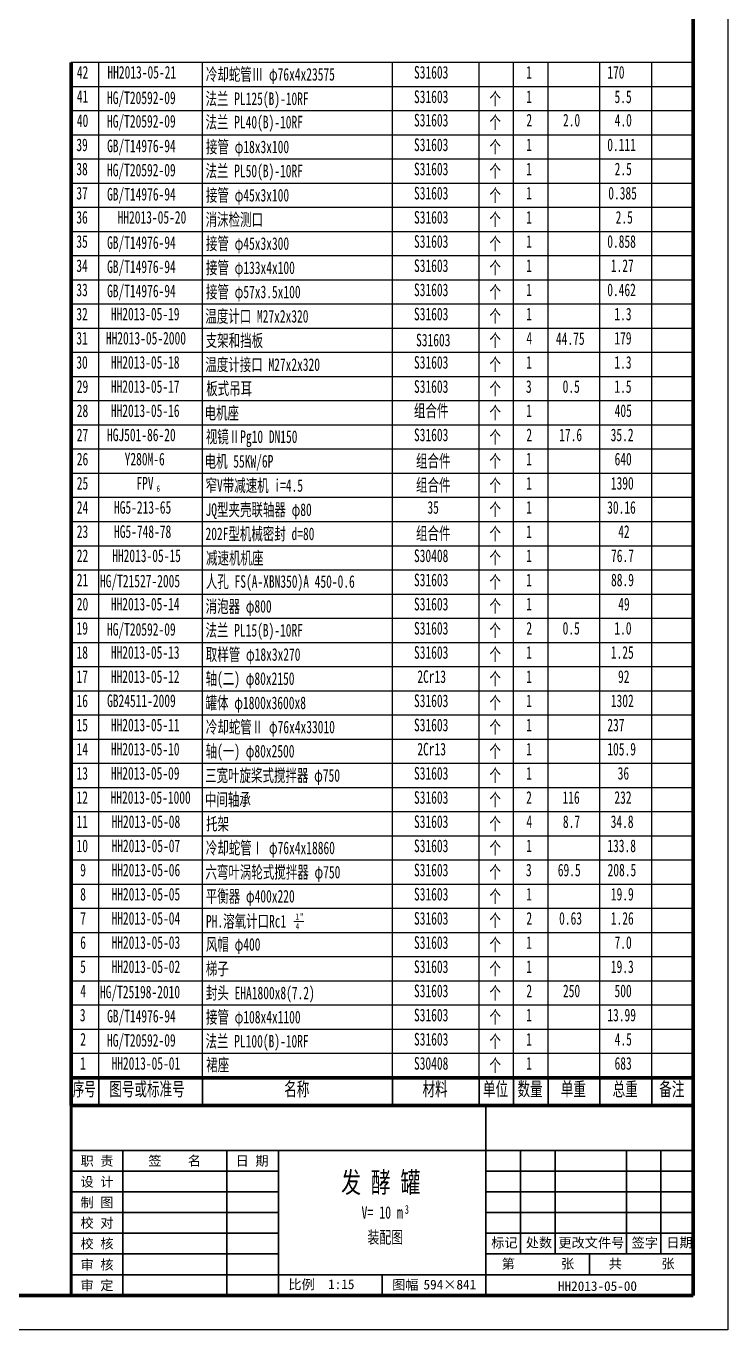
# Model space of a CAD drawing. Header units: millimetres. Extents: x 12275 to 21185, y 21638 to 34253.
# Drawn here: x 18140 to 21185, y 21638 to 27301 of the extents above; entities that cross this region are included whole.
import ezdxf
from ezdxf.enums import TextEntityAlignment as Align

# ---------------------------------------------------------------- set-up
doc = ezdxf.new("R2010")
doc.units = ezdxf.units.MM
for name, color, linetype, lineweight in [('5剖面线层', 2, 'Continuous', 0), ('A 粗实线', 1, 'Continuous', 60), ('B 细实线', 7, 'Continuous', 35), ('C 文 字', 2, 'Continuous', 35), ('CAXA0', 7, 'Continuous', 70), ('CAXA3', 7, 'Continuous', 25), ('CAXA4', 3, 'Continuous', 25), ('J 标注尺寸', 2, 'Continuous', 13)]:
    doc.layers.add(name, color=color, linetype=linetype, lineweight=lineweight)
doc.styles.add('TextStyle0', font='SIMFANG.TTF', dxfattribs={"width": 0.605552})
doc.styles.add('UserTxtStyle12', font='SIMFANG.TTF', dxfattribs={"width": 0.667})
doc.styles.add('标准', font='SIMFANG.TTF', dxfattribs={"width": 0.667})
doc.styles.add('标题中文', font='SIMFANG.TTF', dxfattribs={"width": 0.7})

msp = doc.modelspace()

# ---------------------------------------------------------------- linework, layer by layer
at = {"layer": '5剖面线层'}
msp.add_line((19301.536, 23412.737), (19345.328, 23412.737), dxfattribs=at)
at = {"layer": 'A 粗实线', "color": 1}
msp.add_line((18335.134, 22613.091), (18335.134, 21788.091), dxfattribs=at)
at = {"layer": 'A 粗实线'}
msp.add_line((18335.134, 22613.091), (21035.134, 22613.091), dxfattribs=at)
at = {"layer": 'B 细实线'}
for p, q in [((20135.134, 22613.091), (20135.134, 21788.091)), ((18335.134, 22418.091), (21035.134, 22418.091)), ((18560.134, 22418.091), (18560.134, 21788.091)), ((19010.134, 22418.091), (19010.134, 21788.091)), ((19235.134, 22418.091), (19235.134, 21788.091)), ((20285.134, 22418.091), (20285.134, 21968.091)), ((20435.134, 22418.091), (20435.134, 21968.091)), ((20744.83, 22418.091), (20744.83, 21968.091)), ((20894.83, 22418.091), (20894.83, 21968.091)), ((18335.134, 22328.091), (19235.134, 22328.091)), ((20135.134, 22328.091), (21035.134, 22328.091)), ((18335.134, 22238.091), (19235.134, 22238.091)), ((20135.134, 22238.091), (21035.134, 22238.091)), ((18335.134, 22148.091), (19235.134, 22148.091)), ((20135.134, 22148.091), (21035.134, 22148.091)), ((18335.134, 22058.091), (19235.134, 22058.091)), ((20135.134, 22058.091), (21035.134, 22058.091)), ((18335.134, 21968.091), (19235.134, 21968.091)), ((20135.134, 21968.091), (21035.134, 21968.091)), ((20585.134, 21878.091), (20585.134, 21968.091)), ((18335.134, 21878.091), (21035.134, 21878.091)), ((19685.134, 21878.091), (19685.134, 21788.091))]:
    msp.add_line(p, q, dxfattribs=at)
at = {"layer": 'CAXA0', "linetype": 'Continuous', "lineweight": 25}
for p, q in [((21185.134, 34253.091), (21185.134, 21638.091)), ((21185.134, 21638.091), (12275.134, 21638.091))]:
    msp.add_line(p, q, dxfattribs=at)
at = {"layer": 'CAXA0', "linetype": 'Continuous', "lineweight": 70}
for p, q in [((21035.134, 34103.091), (21035.134, 21788.091)), ((21035.134, 21788.091), (12650.134, 21788.091))]:
    msp.add_line(p, q, dxfattribs=at)
at = {"layer": 'CAXA0', "color": 0, "linetype": 'Continuous', "lineweight": 25}
for p, q in [((21035.134, 27143.091), (18335.134, 27143.091)), ((21035.134, 27143.091), (18335.134, 27143.091)), ((18455.134, 27038.091), (18455.134, 27143.091)), ((18905.134, 27038.091), (18905.134, 27143.091)), ((18905.134, 27038.091), (18905.134, 27143.091)), ((19730.134, 27038.091), (19730.134, 27143.091)), ((20105.134, 27038.091), (20105.134, 27143.091)), ((20255.134, 27038.091), (20255.134, 27143.091)), ((20405.134, 27038.091), (20405.134, 27143.091)), ((20630.134, 27038.091), (20630.134, 27143.091)), ((20855.134, 27038.091), (20855.134, 27143.091)), ((21035.134, 27038.091), (18335.134, 27038.091)), ((21035.134, 27038.091), (18335.134, 27038.091)), ((18455.134, 26933.091), (18455.134, 27038.091)), ((18905.134, 26933.091), (18905.134, 27038.091)), ((19730.134, 26933.091), (19730.134, 27038.091)), ((20105.134, 26933.091), (20105.134, 27038.091)), ((20255.134, 26933.091), (20255.134, 27038.091)), ((20405.134, 26933.091), (20405.134, 27038.091)), ((20630.134, 26933.091), (20630.134, 27038.091)), ((20855.134, 26933.091), (20855.134, 27038.091)), ((21035.134, 26933.091), (18335.134, 26933.091)), ((21035.134, 26933.091), (18335.134, 26933.091)), ((18455.134, 26828.091), (18455.134, 26933.091)), ((18905.134, 26828.091), (18905.134, 26933.091)), ((19730.134, 26828.091), (19730.134, 26933.091)), ((20105.134, 26828.091), (20105.134, 26933.091)), ((20255.134, 26828.091), (20255.134, 26933.091)), ((20405.134, 26828.091), (20405.134, 26933.091)), ((20630.134, 26828.091), (20630.134, 26933.091)), ((20855.134, 26828.091), (20855.134, 26933.091)), ((21035.134, 26828.091), (18335.134, 26828.091)), ((21035.134, 26828.091), (18335.134, 26828.091)), ((18455.134, 26723.091), (18455.134, 26828.091)), ((18905.134, 26723.091), (18905.134, 26828.091)), ((19730.134, 26723.091), (19730.134, 26828.091)), ((20105.134, 26723.091), (20105.134, 26828.091)), ((20255.134, 26723.091), (20255.134, 26828.091)), ((20405.134, 26723.091), (20405.134, 26828.091)), ((20630.134, 26723.091), (20630.134, 26828.091)), ((20855.134, 26723.091), (20855.134, 26828.091)), ((21035.134, 26723.091), (18335.134, 26723.091)), ((21035.134, 26723.091), (18335.134, 26723.091)), ((18455.134, 26618.091), (18455.134, 26723.091)), ((18905.134, 26618.091), (18905.134, 26723.091)), ((19730.134, 26618.091), (19730.134, 26723.091)), ((20105.134, 26618.091), (20105.134, 26723.091)), ((20255.134, 26618.091), (20255.134, 26723.091)), ((20405.134, 26618.091), (20405.134, 26723.091)), ((20630.134, 26618.091), (20630.134, 26723.091)), ((20855.134, 26618.091), (20855.134, 26723.091)), ((21035.134, 26618.091), (18335.134, 26618.091)), ((21035.134, 26618.091), (18335.134, 26618.091)), ((18455.134, 26513.091), (18455.134, 26618.091)), ((18905.134, 26513.091), (18905.134, 26618.091)), ((19730.134, 26513.091), (19730.134, 26618.091)), ((20105.134, 26513.091), (20105.134, 26618.091)), ((20255.134, 26513.091), (20255.134, 26618.091)), ((20405.134, 26513.091), (20405.134, 26618.091)), ((20630.134, 26513.091), (20630.134, 26618.091)), ((20855.134, 26513.091), (20855.134, 26618.091)), ((21035.134, 26513.091), (18335.134, 26513.091)), ((21035.134, 26513.091), (18335.134, 26513.091)), ((18455.134, 26408.091), (18455.134, 26513.091)), ((18905.134, 26408.091), (18905.134, 26513.091)), ((19730.134, 26408.091), (19730.134, 26513.091)), ((20105.134, 26408.091), (20105.134, 26513.091)), ((20255.134, 26408.091), (20255.134, 26513.091)), ((20405.134, 26408.091), (20405.134, 26513.091)), ((20630.134, 26408.091), (20630.134, 26513.091)), ((20855.134, 26408.091), (20855.134, 26513.091)), ((21035.134, 26408.091), (18335.134, 26408.091)), ((21035.134, 26408.091), (18335.134, 26408.091)), ((18455.134, 26303.091), (18455.134, 26408.091)), ((18905.134, 26303.091), (18905.134, 26408.091)), ((19730.134, 26303.091), (19730.134, 26408.091)), ((20105.134, 26303.091), (20105.134, 26408.091)), ((20255.134, 26303.091), (20255.134, 26408.091)), ((20405.134, 26303.091), (20405.134, 26408.091)), ((20630.134, 26303.091), (20630.134, 26408.091)), ((20855.134, 26303.091), (20855.134, 26408.091)), ((21035.134, 26303.091), (18335.134, 26303.091)), ((21035.134, 26303.091), (18335.134, 26303.091)), ((18455.134, 26198.091), (18455.134, 26303.091)), ((18905.134, 26198.091), (18905.134, 26303.091)), ((19730.134, 26198.091), (19730.134, 26303.091)), ((20105.134, 26198.091), (20105.134, 26303.091)), ((20255.134, 26198.091), (20255.134, 26303.091)), ((20405.134, 26198.091), (20405.134, 26303.091)), ((20630.134, 26198.091), (20630.134, 26303.091)), ((20855.134, 26198.091), (20855.134, 26303.091)), ((21035.134, 26198.091), (18335.134, 26198.091)), ((21035.134, 26198.091), (18335.134, 26198.091)), ((18455.134, 26093.091), (18455.134, 26198.091)), ((18905.134, 26093.091), (18905.134, 26198.091)), ((19730.134, 26093.091), (19730.134, 26198.091)), ((20105.134, 26093.091), (20105.134, 26198.091)), ((20255.134, 26093.091), (20255.134, 26198.091)), ((20405.134, 26093.091), (20405.134, 26198.091)), ((20630.134, 26093.091), (20630.134, 26198.091)), ((20855.134, 26093.091), (20855.134, 26198.091)), ((21035.134, 26093.091), (18335.134, 26093.091)), ((21035.134, 26093.091), (18335.134, 26093.091)), ((18455.134, 25988.091), (18455.134, 26093.091)), ((18905.134, 25988.091), (18905.134, 26093.091)), ((19730.134, 25988.091), (19730.134, 26093.091)), ((20105.134, 25988.091), (20105.134, 26093.091)), ((20255.134, 25988.091), (20255.134, 26093.091)), ((20405.134, 25988.091), (20405.134, 26093.091)), ((20630.134, 25988.091), (20630.134, 26093.091)), ((20855.134, 25988.091), (20855.134, 26093.091)), ((21035.134, 25988.091), (18335.134, 25988.091)), ((21035.134, 25988.091), (18335.134, 25988.091)), ((18455.134, 25883.091), (18455.134, 25988.091)), ((18905.134, 25883.091), (18905.134, 25988.091)), ((19730.134, 25883.091), (19730.134, 25988.091)), ((20105.134, 25883.091), (20105.134, 25988.091)), ((20255.134, 25883.091), (20255.134, 25988.091)), ((20405.134, 25883.091), (20405.134, 25988.091)), ((20630.134, 25883.091), (20630.134, 25988.091)), ((20855.134, 25883.091), (20855.134, 25988.091)), ((21035.134, 25883.091), (18335.134, 25883.091)), ((21035.134, 25883.091), (18335.134, 25883.091)), ((18455.134, 25778.091), (18455.134, 25883.091)), ((18905.134, 25778.091), (18905.134, 25883.091)), ((19730.134, 25778.091), (19730.134, 25883.091)), ((20105.134, 25778.091), (20105.134, 25883.091)), ((20255.134, 25778.091), (20255.134, 25883.091)), ((20405.134, 25778.091), (20405.134, 25883.091)), ((20630.134, 25778.091), (20630.134, 25883.091)), ((20855.134, 25778.091), (20855.134, 25883.091)), ((21035.134, 25778.091), (18335.134, 25778.091)), ((21035.134, 25778.091), (18335.134, 25778.091)), ((18455.134, 25673.091), (18455.134, 25778.091)), ((18905.134, 25673.091), (18905.134, 25778.091)), ((19730.134, 25673.091), (19730.134, 25778.091)), ((20105.134, 25673.091), (20105.134, 25778.091)), ((20255.134, 25673.091), (20255.134, 25778.091)), ((20405.134, 25673.091), (20405.134, 25778.091)), ((20630.134, 25673.091), (20630.134, 25778.091)), ((20855.134, 25673.091), (20855.134, 25778.091)), ((21035.134, 25673.091), (18335.134, 25673.091)), ((21035.134, 25673.091), (18335.134, 25673.091)), ((18455.134, 25568.091), (18455.134, 25673.091)), ((18905.134, 25568.091), (18905.134, 25673.091)), ((19730.134, 25568.091), (19730.134, 25673.091)), ((20105.134, 25568.091), (20105.134, 25673.091)), ((20255.134, 25568.091), (20255.134, 25673.091)), ((20405.134, 25568.091), (20405.134, 25673.091)), ((20630.134, 25568.091), (20630.134, 25673.091)), ((20855.134, 25568.091), (20855.134, 25673.091)), ((21035.134, 25568.091), (18335.134, 25568.091)), ((21035.134, 25568.091), (18335.134, 25568.091)), ((18455.134, 25463.091), (18455.134, 25568.091)), ((18905.134, 25463.091), (18905.134, 25568.091)), ((19730.134, 25463.091), (19730.134, 25568.091)), ((20105.134, 25463.091), (20105.134, 25568.091)), ((20255.134, 25463.091), (20255.134, 25568.091)), ((20405.134, 25463.091), (20405.134, 25568.091)), ((20630.134, 25463.091), (20630.134, 25568.091)), ((20855.134, 25463.091), (20855.134, 25568.091)), ((21035.134, 25463.091), (18335.134, 25463.091)), ((21035.134, 25463.091), (18335.134, 25463.091)), ((18455.134, 25358.091), (18455.134, 25463.091)), ((18905.134, 25358.091), (18905.134, 25463.091)), ((19730.134, 25358.091), (19730.134, 25463.091)), ((20105.134, 25358.091), (20105.134, 25463.091)), ((20255.134, 25358.091), (20255.134, 25463.091)), ((20405.134, 25358.091), (20405.134, 25463.091)), ((20630.134, 25358.091), (20630.134, 25463.091)), ((20855.134, 25358.091), (20855.134, 25463.091)), ((21035.134, 25358.091), (18335.134, 25358.091)), ((21035.134, 25358.091), (18335.134, 25358.091)), ((18455.134, 25253.091), (18455.134, 25358.091)), ((18905.134, 25253.091), (18905.134, 25358.091)), ((19730.134, 25253.091), (19730.134, 25358.091)), ((20105.134, 25253.091), (20105.134, 25358.091)), ((20255.134, 25253.091), (20255.134, 25358.091)), ((20405.134, 25253.091), (20405.134, 25358.091)), ((20630.134, 25253.091), (20630.134, 25358.091)), ((20855.134, 25253.091), (20855.134, 25358.091)), ((21035.134, 25253.091), (18335.134, 25253.091)), ((21035.134, 25253.091), (18335.134, 25253.091)), ((18455.134, 25148.091), (18455.134, 25253.091)), ((18905.134, 25148.091), (18905.134, 25253.091)), ((19730.134, 25148.091), (19730.134, 25253.091)), ((20105.134, 25148.091), (20105.134, 25253.091)), ((20255.134, 25148.091), (20255.134, 25253.091)), ((20405.134, 25148.091), (20405.134, 25253.091)), ((20630.134, 25148.091), (20630.134, 25253.091)), ((20855.134, 25148.091), (20855.134, 25253.091)), ((21035.134, 25148.091), (18335.134, 25148.091)), ((21035.134, 25148.091), (18335.134, 25148.091)), ((18455.134, 25043.091), (18455.134, 25148.091)), ((18905.134, 25043.091), (18905.134, 25148.091)), ((19730.134, 25043.091), (19730.134, 25148.091)), ((20105.134, 25043.091), (20105.134, 25148.091)), ((20255.134, 25043.091), (20255.134, 25148.091)), ((20405.134, 25043.091), (20405.134, 25148.091)), ((20630.134, 25043.091), (20630.134, 25148.091)), ((20855.134, 25043.091), (20855.134, 25148.091)), ((21035.134, 25043.091), (18335.134, 25043.091)), ((21035.134, 25043.091), (18335.134, 25043.091)), ((18455.134, 24938.091), (18455.134, 25043.091)), ((18905.134, 24938.091), (18905.134, 25043.091)), ((19730.134, 24938.091), (19730.134, 25043.091)), ((20105.134, 24938.091), (20105.134, 25043.091)), ((20255.134, 24938.091), (20255.134, 25043.091)), ((20405.134, 24938.091), (20405.134, 25043.091)), ((20630.134, 24938.091), (20630.134, 25043.091)), ((20855.134, 24938.091), (20855.134, 25043.091)), ((21035.134, 24938.091), (18335.134, 24938.091)), ((21035.134, 24938.091), (18335.134, 24938.091)), ((18455.134, 24833.091), (18455.134, 24938.091)), ((18905.134, 24833.091), (18905.134, 24938.091)), ((19730.134, 24833.091), (19730.134, 24938.091)), ((20105.134, 24833.091), (20105.134, 24938.091)), ((20255.134, 24833.091), (20255.134, 24938.091)), ((20405.134, 24833.091), (20405.134, 24938.091)), ((20630.134, 24833.091), (20630.134, 24938.091)), ((20855.134, 24833.091), (20855.134, 24938.091)), ((21035.134, 24833.091), (18335.134, 24833.091)), ((21035.134, 24833.091), (18335.134, 24833.091)), ((18455.134, 24728.091), (18455.134, 24833.091)), ((18905.134, 24728.091), (18905.134, 24833.091)), ((19730.134, 24728.091), (19730.134, 24833.091)), ((20105.134, 24728.091), (20105.134, 24833.091)), ((20255.134, 24728.091), (20255.134, 24833.091)), ((20405.134, 24728.091), (20405.134, 24833.091)), ((20630.134, 24728.091), (20630.134, 24833.091)), ((20855.134, 24728.091), (20855.134, 24833.091)), ((21035.134, 24728.091), (18335.134, 24728.091)), ((21035.134, 24728.091), (18335.134, 24728.091)), ((18455.134, 24623.091), (18455.134, 24728.091)), ((18905.134, 24623.091), (18905.134, 24728.091)), ((19730.134, 24623.091), (19730.134, 24728.091)), ((20105.134, 24623.091), (20105.134, 24728.091)), ((20255.134, 24623.091), (20255.134, 24728.091)), ((20405.134, 24623.091), (20405.134, 24728.091)), ((20630.134, 24623.091), (20630.134, 24728.091)), ((20855.134, 24623.091), (20855.134, 24728.091)), ((21035.134, 24623.091), (18335.134, 24623.091)), ((21035.134, 24623.091), (18335.134, 24623.091)), ((18455.134, 24518.091), (18455.134, 24623.091)), ((18905.134, 24518.091), (18905.134, 24623.091)), ((19730.134, 24518.091), (19730.134, 24623.091)), ((20105.134, 24518.091), (20105.134, 24623.091)), ((20255.134, 24518.091), (20255.134, 24623.091)), ((20405.134, 24518.091), (20405.134, 24623.091)), ((20630.134, 24518.091), (20630.134, 24623.091)), ((20855.134, 24518.091), (20855.134, 24623.091)), ((21035.134, 24518.091), (18335.134, 24518.091)), ((21035.134, 24518.091), (18335.134, 24518.091)), ((18455.134, 24413.091), (18455.134, 24518.091)), ((18905.134, 24413.091), (18905.134, 24518.091)), ((19730.134, 24413.091), (19730.134, 24518.091)), ((20105.134, 24413.091), (20105.134, 24518.091)), ((20255.134, 24413.091), (20255.134, 24518.091)), ((20405.134, 24413.091), (20405.134, 24518.091)), ((20630.134, 24413.091), (20630.134, 24518.091)), ((20855.134, 24413.091), (20855.134, 24518.091)), ((21035.134, 24413.091), (18335.134, 24413.091)), ((21035.134, 24413.091), (18335.134, 24413.091)), ((18455.134, 24308.091), (18455.134, 24413.091)), ((18905.134, 24308.091), (18905.134, 24413.091)), ((19730.134, 24308.091), (19730.134, 24413.091)), ((20105.134, 24308.091), (20105.134, 24413.091)), ((20255.134, 24308.091), (20255.134, 24413.091)), ((20405.134, 24308.091), (20405.134, 24413.091)), ((20630.134, 24308.091), (20630.134, 24413.091)), ((20855.134, 24308.091), (20855.134, 24413.091)), ((21035.134, 24308.091), (18335.134, 24308.091)), ((21035.134, 24308.091), (18335.134, 24308.091)), ((18455.134, 24203.091), (18455.134, 24308.091)), ((18905.134, 24203.091), (18905.134, 24308.091)), ((19730.134, 24203.091), (19730.134, 24308.091)), ((20105.134, 24203.091), (20105.134, 24308.091)), ((20255.134, 24203.091), (20255.134, 24308.091)), ((20405.134, 24203.091), (20405.134, 24308.091)), ((20630.134, 24203.091), (20630.134, 24308.091)), ((20855.134, 24203.091), (20855.134, 24308.091)), ((21035.134, 24203.091), (18335.134, 24203.091)), ((21035.134, 24203.091), (18335.134, 24203.091)), ((18455.134, 24098.091), (18455.134, 24203.091)), ((18905.134, 24098.091), (18905.134, 24203.091)), ((19730.134, 24098.091), (19730.134, 24203.091)), ((20105.134, 24098.091), (20105.134, 24203.091)), ((20255.134, 24098.091), (20255.134, 24203.091)), ((20405.134, 24098.091), (20405.134, 24203.091)), ((20630.134, 24098.091), (20630.134, 24203.091)), ((20855.134, 24098.091), (20855.134, 24203.091)), ((21035.134, 24098.091), (18335.134, 24098.091)), ((21035.134, 24098.091), (18335.134, 24098.091)), ((18455.134, 23993.091), (18455.134, 24098.091)), ((18905.134, 23993.091), (18905.134, 24098.091)), ((19730.134, 23993.091), (19730.134, 24098.091)), ((20105.134, 23993.091), (20105.134, 24098.091)), ((20255.134, 23993.091), (20255.134, 24098.091)), ((20405.134, 23993.091), (20405.134, 24098.091)), ((20630.134, 23993.091), (20630.134, 24098.091)), ((20855.134, 23993.091), (20855.134, 24098.091)), ((21035.134, 23993.091), (18335.134, 23993.091)), ((21035.134, 23993.091), (18335.134, 23993.091)), ((18455.134, 23888.091), (18455.134, 23993.091)), ((18905.134, 23888.091), (18905.134, 23993.091)), ((19730.134, 23888.091), (19730.134, 23993.091)), ((20105.134, 23888.091), (20105.134, 23993.091)), ((20255.134, 23888.091), (20255.134, 23993.091)), ((20405.134, 23888.091), (20405.134, 23993.091)), ((20630.134, 23888.091), (20630.134, 23993.091)), ((20855.134, 23888.091), (20855.134, 23993.091)), ((21035.134, 23888.091), (18335.134, 23888.091)), ((21035.134, 23888.091), (18335.134, 23888.091)), ((18455.134, 23783.091), (18455.134, 23888.091)), ((18905.134, 23783.091), (18905.134, 23888.091)), ((19730.134, 23783.091), (19730.134, 23888.091)), ((20105.134, 23783.091), (20105.134, 23888.091)), ((20255.134, 23783.091), (20255.134, 23888.091)), ((20405.134, 23783.091), (20405.134, 23888.091)), ((20630.134, 23783.091), (20630.134, 23888.091)), ((20855.134, 23783.091), (20855.134, 23888.091)), ((21035.134, 23783.091), (18335.134, 23783.091)), ((21035.134, 23783.091), (18335.134, 23783.091)), ((18455.134, 23678.091), (18455.134, 23783.091)), ((18905.134, 23678.091), (18905.134, 23783.091)), ((19730.134, 23678.091), (19730.134, 23783.091)), ((20105.134, 23678.091), (20105.134, 23783.091)), ((20255.134, 23678.091), (20255.134, 23783.091)), ((20405.134, 23678.091), (20405.134, 23783.091)), ((20630.134, 23678.091), (20630.134, 23783.091)), ((20855.134, 23678.091), (20855.134, 23783.091)), ((21035.134, 23678.091), (18335.134, 23678.091)), ((21035.134, 23678.091), (18335.134, 23678.091)), ((18455.134, 23573.091), (18455.134, 23678.091)), ((18905.134, 23573.091), (18905.134, 23678.091)), ((19730.134, 23573.091), (19730.134, 23678.091)), ((20105.134, 23573.091), (20105.134, 23678.091)), ((20255.134, 23573.091), (20255.134, 23678.091)), ((20405.134, 23573.091), (20405.134, 23678.091)), ((20630.134, 23573.091), (20630.134, 23678.091)), ((20855.134, 23573.091), (20855.134, 23678.091)), ((21035.134, 23573.091), (18335.134, 23573.091)), ((21035.134, 23573.091), (18335.134, 23573.091)), ((18455.134, 23468.091), (18455.134, 23573.091)), ((18905.134, 23468.091), (18905.134, 23573.091)), ((19730.134, 23468.091), (19730.134, 23573.091)), ((20105.134, 23468.091), (20105.134, 23573.091)), ((20255.134, 23468.091), (20255.134, 23573.091)), ((20405.134, 23468.091), (20405.134, 23573.091)), ((20630.134, 23468.091), (20630.134, 23573.091)), ((20855.134, 23468.091), (20855.134, 23573.091)), ((21035.134, 23468.091), (18335.134, 23468.091)), ((21035.134, 23468.091), (18335.134, 23468.091)), ((18455.134, 23363.091), (18455.134, 23468.091)), ((18905.134, 23363.091), (18905.134, 23468.091)), ((19730.134, 23363.091), (19730.134, 23468.091)), ((20105.134, 23363.091), (20105.134, 23468.091)), ((20255.134, 23363.091), (20255.134, 23468.091)), ((20405.134, 23363.091), (20405.134, 23468.091)), ((20630.134, 23363.091), (20630.134, 23468.091)), ((20855.134, 23363.091), (20855.134, 23468.091)), ((21035.134, 23363.091), (18335.134, 23363.091)), ((21035.134, 23363.091), (18335.134, 23363.091)), ((18455.134, 23258.091), (18455.134, 23363.091)), ((18905.134, 23258.091), (18905.134, 23363.091)), ((19730.134, 23258.091), (19730.134, 23363.091)), ((20105.134, 23258.091), (20105.134, 23363.091)), ((20255.134, 23258.091), (20255.134, 23363.091)), ((20405.134, 23258.091), (20405.134, 23363.091)), ((20630.134, 23258.091), (20630.134, 23363.091)), ((20855.134, 23258.091), (20855.134, 23363.091)), ((21035.134, 23258.091), (18335.134, 23258.091)), ((21035.134, 23258.091), (18335.134, 23258.091)), ((18455.134, 23153.091), (18455.134, 23258.091)), ((18905.134, 23153.091), (18905.134, 23258.091)), ((19730.134, 23153.091), (19730.134, 23258.091)), ((20105.134, 23153.091), (20105.134, 23258.091)), ((20255.134, 23153.091), (20255.134, 23258.091)), ((20405.134, 23153.091), (20405.134, 23258.091)), ((20630.134, 23153.091), (20630.134, 23258.091)), ((20855.134, 23153.091), (20855.134, 23258.091)), ((21035.134, 23153.091), (18335.134, 23153.091)), ((21035.134, 23153.091), (18335.134, 23153.091)), ((18455.134, 23048.091), (18455.134, 23153.091)), ((18905.134, 23048.091), (18905.134, 23153.091)), ((19730.134, 23048.091), (19730.134, 23153.091)), ((20105.134, 23048.091), (20105.134, 23153.091)), ((20255.134, 23048.091), (20255.134, 23153.091)), ((20405.134, 23048.091), (20405.134, 23153.091)), ((20630.134, 23048.091), (20630.134, 23153.091)), ((20855.134, 23048.091), (20855.134, 23153.091)), ((21035.134, 23048.091), (18335.134, 23048.091)), ((21035.134, 23048.091), (18335.134, 23048.091)), ((18455.134, 22943.091), (18455.134, 23048.091)), ((18905.134, 22943.091), (18905.134, 23048.091)), ((19730.134, 22943.091), (19730.134, 23048.091)), ((20105.134, 22943.091), (20105.134, 23048.091)), ((20255.134, 22943.091), (20255.134, 23048.091)), ((20405.134, 22943.091), (20405.134, 23048.091)), ((20630.134, 22943.091), (20630.134, 23048.091)), ((20855.134, 22943.091), (20855.134, 23048.091)), ((21035.134, 22943.091), (18335.134, 22943.091)), ((21035.134, 22943.091), (18335.134, 22943.091)), ((18455.134, 22838.091), (18455.134, 22943.091)), ((18905.134, 22838.091), (18905.134, 22943.091)), ((19730.134, 22838.091), (19730.134, 22943.091)), ((20105.134, 22838.091), (20105.134, 22943.091)), ((20255.134, 22838.091), (20255.134, 22943.091)), ((20405.134, 22838.091), (20405.134, 22943.091)), ((20630.134, 22838.091), (20630.134, 22943.091)), ((20855.134, 22838.091), (20855.134, 22943.091)), ((21035.134, 22838.091), (18335.134, 22838.091)), ((21035.134, 22838.091), (18335.134, 22838.091)), ((18455.134, 22733.091), (18455.134, 22838.091)), ((18905.134, 22733.091), (18905.134, 22838.091)), ((19730.134, 22733.091), (19730.134, 22838.091)), ((20105.134, 22733.091), (20105.134, 22838.091)), ((20255.134, 22733.091), (20255.134, 22838.091)), ((20405.134, 22733.091), (20405.134, 22838.091)), ((20630.134, 22733.091), (20630.134, 22838.091)), ((20855.134, 22733.091), (20855.134, 22838.091)), ((21035.134, 22733.091), (18335.134, 22733.091)), ((18455.134, 22733.091), (18455.134, 22613.091)), ((18455.134, 22613.091), (18455.134, 22733.091)), ((18905.134, 22733.091), (18905.134, 22613.091)), ((18905.134, 22613.091), (18905.134, 22733.091)), ((19730.134, 22733.091), (19730.134, 22613.091)), ((19730.134, 22613.091), (19730.134, 22733.091)), ((20105.134, 22733.091), (20105.134, 22613.091)), ((20105.134, 22613.091), (20105.134, 22733.091)), ((20255.134, 22733.091), (20255.134, 22613.091)), ((20255.134, 22613.091), (20255.134, 22733.091)), ((20405.134, 22733.091), (20405.134, 22613.091)), ((20405.134, 22613.091), (20405.134, 22733.091)), ((20630.134, 22733.091), (20630.134, 22613.091)), ((20630.134, 22613.091), (20630.134, 22733.091)), ((20855.134, 22733.091), (20855.134, 22613.091)), ((20855.134, 22613.091), (20855.134, 22733.091))]:
    msp.add_line(p, q, dxfattribs=at)
at = {"layer": 'CAXA0', "color": 0, "linetype": 'Continuous', "lineweight": 70}
for p, q in [((18335.134, 27038.091), (18335.134, 27143.091)), ((18335.134, 26933.091), (18335.134, 27038.091)), ((21035.134, 26933.091), (21035.134, 27038.091)), ((18335.134, 26828.091), (18335.134, 26933.091)), ((21035.134, 26828.091), (21035.134, 26933.091)), ((18335.134, 26723.091), (18335.134, 26828.091)), ((21035.134, 26723.091), (21035.134, 26828.091)), ((18335.134, 26618.091), (18335.134, 26723.091)), ((21035.134, 26618.091), (21035.134, 26723.091)), ((18335.134, 26513.091), (18335.134, 26618.091)), ((21035.134, 26513.091), (21035.134, 26618.091)), ((18335.134, 26408.091), (18335.134, 26513.091)), ((21035.134, 26408.091), (21035.134, 26513.091)), ((18335.134, 26303.091), (18335.134, 26408.091)), ((21035.134, 26303.091), (21035.134, 26408.091)), ((18335.134, 26198.091), (18335.134, 26303.091)), ((21035.134, 26198.091), (21035.134, 26303.091)), ((18335.134, 26093.091), (18335.134, 26198.091)), ((21035.134, 26093.091), (21035.134, 26198.091)), ((18335.134, 25988.091), (18335.134, 26093.091)), ((21035.134, 25988.091), (21035.134, 26093.091)), ((18335.134, 25883.091), (18335.134, 25988.091)), ((21035.134, 25883.091), (21035.134, 25988.091)), ((18335.134, 25778.091), (18335.134, 25883.091)), ((21035.134, 25778.091), (21035.134, 25883.091)), ((18335.134, 25673.091), (18335.134, 25778.091)), ((21035.134, 25673.091), (21035.134, 25778.091)), ((18335.134, 25568.091), (18335.134, 25673.091)), ((21035.134, 25568.091), (21035.134, 25673.091)), ((18335.134, 25463.091), (18335.134, 25568.091)), ((21035.134, 25463.091), (21035.134, 25568.091)), ((18335.134, 25358.091), (18335.134, 25463.091)), ((21035.134, 25358.091), (21035.134, 25463.091)), ((18335.134, 25253.091), (18335.134, 25358.091)), ((21035.134, 25253.091), (21035.134, 25358.091)), ((18335.134, 25148.091), (18335.134, 25253.091)), ((21035.134, 25148.091), (21035.134, 25253.091)), ((18335.134, 25043.091), (18335.134, 25148.091)), ((21035.134, 25043.091), (21035.134, 25148.091)), ((18335.134, 24938.091), (18335.134, 25043.091)), ((21035.134, 24938.091), (21035.134, 25043.091)), ((18335.134, 24833.091), (18335.134, 24938.091)), ((21035.134, 24833.091), (21035.134, 24938.091)), ((18335.134, 24728.091), (18335.134, 24833.091)), ((21035.134, 24728.091), (21035.134, 24833.091)), ((18335.134, 24623.091), (18335.134, 24728.091)), ((21035.134, 24623.091), (21035.134, 24728.091)), ((18335.134, 24518.091), (18335.134, 24623.091)), ((21035.134, 24518.091), (21035.134, 24623.091)), ((18335.134, 24413.091), (18335.134, 24518.091)), ((21035.134, 24413.091), (21035.134, 24518.091)), ((18335.134, 24308.091), (18335.134, 24413.091)), ((21035.134, 24308.091), (21035.134, 24413.091)), ((18335.134, 24203.091), (18335.134, 24308.091)), ((21035.134, 24203.091), (21035.134, 24308.091)), ((18335.134, 24098.091), (18335.134, 24203.091)), ((21035.134, 24098.091), (21035.134, 24203.091)), ((18335.134, 23993.091), (18335.134, 24098.091)), ((21035.134, 23993.091), (21035.134, 24098.091)), ((18335.134, 23888.091), (18335.134, 23993.091)), ((21035.134, 23888.091), (21035.134, 23993.091)), ((18335.134, 23783.091), (18335.134, 23888.091)), ((21035.134, 23783.091), (21035.134, 23888.091)), ((18335.134, 23678.091), (18335.134, 23783.091)), ((21035.134, 23678.091), (21035.134, 23783.091)), ((18335.134, 23573.091), (18335.134, 23678.091)), ((21035.134, 23573.091), (21035.134, 23678.091)), ((18335.134, 23468.091), (18335.134, 23573.091)), ((21035.134, 23468.091), (21035.134, 23573.091)), ((18335.134, 23363.091), (18335.134, 23468.091)), ((21035.134, 23363.091), (21035.134, 23468.091)), ((18335.134, 23258.091), (18335.134, 23363.091)), ((21035.134, 23258.091), (21035.134, 23363.091)), ((18335.134, 23153.091), (18335.134, 23258.091)), ((21035.134, 23153.091), (21035.134, 23258.091)), ((18335.134, 23048.091), (18335.134, 23153.091)), ((21035.134, 23048.091), (21035.134, 23153.091)), ((18335.134, 22943.091), (18335.134, 23048.091)), ((21035.134, 22943.091), (21035.134, 23048.091)), ((18335.134, 22838.091), (18335.134, 22943.091)), ((21035.134, 22838.091), (21035.134, 22943.091)), ((18335.134, 22733.091), (18335.134, 22838.091)), ((21035.134, 22733.091), (21035.134, 22838.091)), ((18335.134, 22613.091), (18335.134, 22733.091)), ((18455.134, 22733.091), (18335.134, 22733.091)), ((18905.134, 22733.091), (18455.134, 22733.091)), ((19730.134, 22733.091), (18905.134, 22733.091)), ((20105.134, 22733.091), (19730.134, 22733.091)), ((20255.134, 22733.091), (20105.134, 22733.091)), ((20405.134, 22733.091), (20255.134, 22733.091)), ((20630.134, 22733.091), (20405.134, 22733.091)), ((20855.134, 22733.091), (20630.134, 22733.091)), ((21035.134, 22733.091), (20855.134, 22733.091)), ((21035.134, 22733.091), (21035.134, 22613.091)), ((18335.134, 22613.091), (18455.134, 22613.091)), ((18455.134, 22613.091), (18905.134, 22613.091)), ((18905.134, 22613.091), (19730.134, 22613.091)), ((19730.134, 22613.091), (20105.134, 22613.091)), ((20105.134, 22613.091), (20255.134, 22613.091)), ((20255.134, 22613.091), (20405.134, 22613.091)), ((20405.134, 22613.091), (20630.134, 22613.091)), ((20630.134, 22613.091), (20855.134, 22613.091)), ((20855.134, 22613.091), (21035.134, 22613.091))]:
    msp.add_line(p, q, dxfattribs=at)
at = {"layer": 'CAXA3', "linetype": 'Continuous', "lineweight": 70}
for p, q in [((21035.134, 22613.091), (18335.134, 22613.091)), ((21035.134, 21878.091), (21035.134, 22613.091))]:
    msp.add_line(p, q, dxfattribs=at)

# ---------------------------------------------------------------- texts
at = {"layer": 'C 文 字', "style": '标题中文', "oblique": 0.5}
msp.add_text('职 责', height=42, rotation=0.095868, dxfattribs=at).set_placement((18447.421, 22372.248), align=Align.MIDDLE_CENTER)
for s, p in [('签    名', (18784.258, 22373.821)), ('日 期', (19120.11, 22372.93)), ('设 计', (18447.421, 22282.248)), ('制 图', (18447.421, 22192.248)), ('校 对', (18447.421, 22103.84)), ('校 核', (18447.421, 22013.84)), ('标记', (20215.057, 22017.832)), ('处数', (20365.057, 22017.832)), ('更改文件号', (20592.481, 22017.832)), ('签字', (20824.753, 22017.832)), ('日期', (20974.753, 22017.832)), ('审 核', (18447.421, 21922.248)), ('第       张', (20360.614, 21926.389)), ('共      张', (20810.614, 21926.389)), ('比例', (19335.085, 21836.117)), ('图幅', (19785.085, 21834.764)), ('审 定', (18447.421, 21832.248)), ('1:15', (19507.319, 21836.117)), ('594×841', (19978.443, 21834.764))]:
    msp.add_text(s, height=42, rotation=0.095868, dxfattribs=at).set_placement(p, align=Align.MIDDLE)
msp.add_text('HH2013-05-00', height=42, rotation=0.095868, dxfattribs=at).set_placement((20447.611, 21807.148))
at = {"layer": 'CAXA0', "color": 0, "style": 'UserTxtStyle12', "width": 0.667}
for s, p in [('42', (18359.881, 27073.345)), ('41', (18359.881, 26968.345)), ('40', (18359.881, 26863.345)), ('39', (18357.71, 26758.345)), ('38', (18357.71, 26653.345)), ('37', (18357.71, 26548.345)), ('36', (18357.71, 26443.345)), ('35', (18357.71, 26338.345)), ('34', (18357.71, 26233.345)), ('33', (18357.71, 26128.345)), ('32', (18357.71, 26023.345)), ('31', (18357.71, 25918.345)), ('30', (18357.71, 25813.345)), ('29', (18359.684, 25708.345)), ('28', (18359.684, 25603.345)), ('27', (18359.684, 25498.345)), ('26', (18359.684, 25393.345)), ('25', (18359.684, 25288.345)), ('24', (18359.684, 25183.345)), ('23', (18359.684, 25078.345)), ('22', (18359.684, 24973.345)), ('21', (18359.684, 24868.345)), ('20', (18359.684, 24763.345)), ('19', (18358.499, 24658.345)), ('18', (18358.499, 24553.345)), ('17', (18358.499, 24448.345)), ('16', (18358.499, 24343.345)), ('15', (18358.499, 24238.345)), ('14', (18358.499, 24133.345)), ('13', (18358.499, 24028.345)), ('12', (18358.499, 23923.345)), ('11', (18358.499, 23818.345)), ('10', (18358.499, 23713.345)), ('9', (18374.534, 23608.345)), ('8', (18374.534, 23503.345)), ('7', (18374.534, 23398.345)), ('6', (18374.534, 23293.345)), ('5', (18374.336, 23188.345)), ('4', (18375.126, 23083.345)), ('3', (18372.955, 22978.345)), ('2', (18374.929, 22873.345)), ('1', (18373.744, 22768.345))]:
    msp.add_text(s, height=54.75, dxfattribs=at).set_placement(p)
at = {"layer": 'CAXA0', "color": 0, "linetype": 'Continuous', "lineweight": 25, "char_height": 60, "attachment_point": 1}
for s, insert, style in [('\\fFangSong_GB2312|b0|i0|p34;序号', (18342.634, 22714.191), 'TextStyle0'), ('\\fFangSong_GB2312|b0|i0|p34;图号或标准号', (18500.652, 22714.191), 'UserTxtStyle12'), ('\\fFangSong_GB2312|b0|i0|p34;名称', (19259.807, 22714.191), 'UserTxtStyle12'), ('\\fFangSong_GB2312|b0|i0|p34;材料', (19859.807, 22714.191), 'UserTxtStyle12'), ('\\fFangSong_GB2312|b0|i0|p34;单位', (20122.307, 22714.191), 'UserTxtStyle12'), ('\\fFangSong_GB2312|b0|i0|p34;数量', (20272.307, 22714.191), 'UserTxtStyle12'), ('\\fFangSong_GB2312|b0|i0|p34;单重', (20459.807, 22714.191), 'UserTxtStyle12'), ('\\fFangSong_GB2312|b0|i0|p34;总重', (20684.807, 22714.191), 'UserTxtStyle12'), ('\\fFangSong_GB2312|b0|i0|p34;备注', (20887.307, 22714.191), 'UserTxtStyle12')]:
    msp.add_mtext(s, dxfattribs=dict(at, insert=insert, style=style))
at = {"layer": 'CAXA4', "style": '标准', "width": 0.667}
for s, height, p in [('HH2013-05-21', 54.75, (18492.683, 27073.446)), ('冷却蛇管Ⅲ φ76x4x23575', 54.75, (18919.657, 27064.567)), ('S31603', 54.75, (19822.92, 27073.446)), ('1', 54.75, (20309.515, 27073.446)), ('170', 54.75, (20661.969, 27073.446)), ('HG/T20592-09', 54.75, (18490.65, 26962.681)), ('S31603', 54.75, (19822.92, 26967.084)), ('个', 54.75, (20150.368, 26958.205)), ('HG/T20592-09', 54.75, (18490.65, 26860.804)), ('法兰 PL40(B)-10RF', 54.75, (18918.473, 26856.957)), ('S31603', 54.75, (19822.92, 26865.539)), ('个', 54.75, (20150.368, 26856.661)), ('2.0', 54.75, (20469.539, 26865.539)), ('GB/T14976-94', 54.75, (18491.045, 26753.711)), ('接管 φ18x3x100', 54.75, (18920.249, 26749.567)), ('S31603', 54.75, (19822.92, 26758.446)), ('个', 54.75, (20150.368, 26749.567)), ('1', 54.75, (20309.515, 26758.446)), ('0.111', 54.75, (20661.574, 26758.446)), ('HG/T20592-09', 54.75, (18490.65, 26648.711)), ('S31603', 54.75, (19822.92, 26653.446)), ('个', 54.75, (20150.368, 26644.567)), ('1', 54.75, (20309.515, 26653.446)), ('GB/T14976-94', 54.75, (18491.045, 26543.711)), ('S31603', 54.75, (19822.92, 26548.446)), ('个', 54.75, (20150.368, 26539.567)), ('1', 54.75, (20309.515, 26548.446)), ('S31603', 54.75, (19822.92, 26443.446)), ('个', 54.75, (20150.368, 26434.567)), ('1', 54.75, (20309.515, 26443.446)), ('2.5', 54.75, (20698.07, 26443.446)), ('GB/T14976-94', 54.75, (18491.045, 26333.711)), ('接管 φ45x3x300', 54.75, (18920.249, 26329.567)), ('S31603', 54.75, (19822.92, 26338.446)), ('个', 54.75, (20150.368, 26329.567)), ('1', 54.75, (20309.515, 26338.446)), ('0.858', 54.75, (20661.574, 26338.446)), ('GB/T14976-94', 54.75, (18491.045, 26228.711)), ('S31603', 54.75, (19822.92, 26233.446)), ('个', 54.75, (20150.368, 26224.567)), ('1', 54.75, (20309.515, 26233.446)), ('GB/T14976-94', 54.75, (18491.045, 26123.711)), ('S31603', 54.75, (19822.92, 26128.446)), ('个', 54.75, (20150.368, 26119.567)), ('1', 54.75, (20309.515, 26128.446)), ('HH2013-05-19', 54.75, (18507.438, 26023.446)), ('S31603', 54.75, (19822.92, 26023.446)), ('个', 54.75, (20150.368, 26014.567)), ('1', 54.75, (20309.515, 26023.446)), ('HH2013-05-2000', 54.75, (18485.751, 25918.446)), ('支架和挡板', 54.75, (18919.065, 25908.679)), ('S31603', 54.75, (19831.922, 25910.455)), ('个', 54.75, (20150.368, 25909.567)), ('4', 54.75, (20310.896, 25918.446)), ('44.75', 54.75, (20439.246, 25916.571)), ('179', 54.75, (20692.459, 25918.446)), ('HH2013-05-18', 54.75, (18507.438, 25813.446)), ('S31603', 54.75, (19822.92, 25813.446)), ('个', 54.75, (20150.368, 25804.567)), ('1', 54.75, (20309.515, 25813.446)), ('HH2013-05-17', 54.75, (18507.438, 25708.446)), ('板式吊耳', 54.75, (18921.236, 25699.567)), ('S31603', 54.75, (19822.92, 25708.446)), ('个', 54.75, (20150.368, 25699.567)), ('3', 54.75, (20308.725, 25708.446)), ('0.5', 54.75, (20467.959, 25708.446)), ('1.5', 54.75, (20692.459, 25708.446)), ('HH2013-05-16', 54.75, (18507.438, 25603.446)), ('电机座', 54.75, (18914.327, 25593.679)), ('组合件', 54.75, (19822.92, 25603.446)), ('个', 54.75, (20150.368, 25594.567)), ('1', 54.75, (20309.515, 25603.446)), ('405', 54.75, (20693.84, 25603.446)), ('HGJ501-86-20', 54.75, (18490.65, 25498.446)), ('视镜ⅡPg10 DN150', 54.75, (18919.46, 25490.455)), ('S31603', 54.75, (19822.92, 25498.446)), ('个', 54.75, (20150.368, 25489.567)), ('2', 54.75, (20310.699, 25498.446)), ('17.6', 54.75, (20453.109, 25498.446)), ('35.2', 54.75, (20676.424, 25498.446)), ('Y280M-6', 54.75, (18567.467, 25393.446)), ('电机 55KW/6P', 54.75, (18914.327, 25383.679)), ('组合件', 54.75, (19831.922, 25385.455)), ('个', 54.75, (20150.368, 25384.567)), ('1', 54.75, (20309.515, 25393.446)), ('640', 54.75, (20693.248, 25393.446)), ('FPV', 54.75, (18618.346, 25288.446)), ('窄V带减速机 i=4.5', 54.75, (18918.473, 25278.679)), ('组合件', 54.75, (19831.922, 25280.455)), ('个', 54.75, (20150.368, 25279.567)), ('1', 54.75, (20309.515, 25288.446)), ('1390', 54.75, (20677.214, 25288.446)), ('6', 27.375, (18706.166, 25278.903)), ('HG5-213-65', 54.75, (18521.14, 25183.446)), ('JQ型夹壳联轴器 φ80', 54.75, (18918.473, 25173.679)), ('35', 54.75, (19881.334, 25183.446)), ('个', 54.75, (20150.368, 25174.567)), ('1', 54.75, (20309.515, 25183.446)), ('30.16', 54.75, (20661.179, 25183.446)), ('HG5-748-78', 54.75, (18521.14, 25078.446)), ('202F型机械密封 d=80', 54.75, (18918.275, 25068.679)), ('组合件', 54.75, (19831.922, 25070.455)), ('个', 54.75, (20150.368, 25069.567)), ('1', 54.75, (20309.515, 25078.446)), ('42', 54.75, (20709.085, 25078.446)), ('HH2013-05-15', 54.75, (18513.307, 24973.446)), ('减速机机座', 54.75, (18920.644, 24963.679)), ('S30408', 54.75, (19822.92, 24973.446)), ('个', 54.75, (20150.368, 24964.567)), ('1', 54.75, (20309.515, 24973.446)), ('76.7', 54.75, (20678.003, 24973.446)), ('HG/T21527-2005', 54.75, (18460.16, 24863.711)), ('人孔 FS(A-XBN350)A 450-0.6', 54.75, (18919.854, 24861.639)), ('S31603', 54.75, (19822.92, 24868.446)), ('个', 54.75, (20150.368, 24859.567)), ('1', 54.75, (20309.515, 24868.446)), ('88.9', 54.75, (20678.003, 24868.446)), ('HH2013-05-14', 54.75, (18507.438, 24763.446)), ('消泡器 φ800', 54.75, (18918.67, 24753.679)), ('S31603', 54.75, (19822.92, 24763.446)), ('个', 54.75, (20150.368, 24754.567)), ('1', 54.75, (20309.515, 24763.446)), ('49', 54.75, (20709.085, 24763.446)), ('HG/T20592-09', 54.75, (18490.65, 24653.711)), ('法兰 PL15(B)-10RF', 54.75, (18918.473, 24649.863)), ('S31603', 54.75, (19822.92, 24658.446)), ('个', 54.75, (20150.368, 24649.567)), ('2', 54.75, (20310.699, 24658.446)), ('0.5', 54.75, (20467.959, 24658.446)), ('1.0', 54.75, (20692.459, 24658.446)), ('HH2013-05-13', 54.75, (18507.438, 24553.446)), ('S31603', 54.75, (19822.92, 24553.446)), ('个', 54.75, (20150.368, 24544.567)), ('1', 54.75, (20309.515, 24553.446)), ('HH2013-05-12', 54.75, (18507.438, 24448.446)), ('轴(二) φ80x2150', 54.75, (18918.67, 24439.863)), ('2Cr13', 54.75, (19837.573, 24448.446)), ('个', 54.75, (20150.368, 24439.567)), ('1', 54.75, (20309.515, 24448.446)), ('92', 54.75, (20708.493, 24448.446)), ('GB24511-2009', 54.75, (18491.045, 24343.446)), ('罐体 φ1800x3600x8', 54.75, (18918.67, 24334.567)), ('S31603', 54.75, (19822.92, 24343.446)), ('个', 54.75, (20150.368, 24334.567)), ('1', 54.75, (20309.515, 24343.446)), ('1302', 54.75, (20677.214, 24343.446)), ('HH2013-05-11', 54.75, (18507.438, 24238.446)), ('冷却蛇管Ⅱ φ76x4x33010', 54.75, (18919.657, 24229.567)), ('S31603', 54.75, (19822.92, 24238.446)), ('个', 54.75, (20150.368, 24229.567)), ('1', 54.75, (20309.515, 24238.446)), ('237', 54.75, (20661.969, 24238.446)), ('HH2013-05-10', 54.75, (18507.438, 24133.446)), ('轴(一) φ80x2500', 54.75, (18918.67, 24124.863)), ('2Cr13', 54.75, (19837.573, 24133.446)), ('个', 54.75, (20150.368, 24124.567)), ('1', 54.75, (20309.515, 24133.446)), ('105.9', 54.75, (20661.969, 24133.446)), ('HH2013-05-09', 54.75, (18507.438, 24028.446)), ('三宽叶旋桨式搅拌器 φ750', 54.75, (18916.499, 24019.271)), ('S31603', 54.75, (19822.92, 24028.446)), ('个', 54.75, (20150.368, 24019.567)), ('1', 54.75, (20309.515, 24028.446)), ('36', 54.75, (20706.914, 24028.446)), ('HH2013-05-1000', 54.75, (18506.29, 23923.446)), ('中间轴承', 54.75, (18915.731, 23914.321)), ('S31603', 54.75, (19822.92, 23923.446)), ('个', 54.75, (20150.368, 23914.567)), ('2', 54.75, (20309.515, 23923.446)), ('116', 54.75, (20467.459, 23923.446)), ('232', 54.75, (20692.459, 23923.446)), ('HH2013-05-08', 54.75, (18510.372, 23818.446)), ('托架', 54.75, (18920.644, 23808.679)), ('S31603', 54.75, (19822.92, 23818.446)), ('个', 54.75, (20150.368, 23809.567)), ('4', 54.75, (20310.896, 23818.446)), ('8.7', 54.75, (20469.144, 23818.446)), ('34.8', 54.75, (20676.424, 23818.446)), ('HH2013-05-07', 54.75, (18510.372, 23713.446)), ('冷却蛇管Ⅰ φ76x4x18860', 54.75, (18919.657, 23704.567)), ('S31603', 54.75, (19822.92, 23713.446)), ('个', 54.75, (20150.368, 23704.567)), ('1', 54.75, (20309.515, 23713.446)), ('133.8', 54.75, (20661.969, 23713.446)), ('HH2013-05-06', 54.75, (18510.372, 23608.446)), ('六弯叶涡轮式搅拌器 φ750', 54.75, (18918.078, 23599.271)), ('S31603', 54.75, (19822.92, 23608.446)), ('个', 54.75, (20150.368, 23599.567)), ('HH2013-05-05', 54.75, (18510.372, 23503.446)), ('平衡器 φ400x220', 54.75, (18919.46, 23494.567)), ('S31603', 54.75, (19822.92, 23503.446)), ('个', 54.75, (20150.368, 23494.567)), ('1', 54.75, (20309.515, 23503.446)), ('19.9', 54.75, (20677.214, 23503.446)), ('HH2013-05-04', 54.75, (18510.372, 23398.446)), ('PH.溶氧计口Rc1', 54.75, (18920.249, 23386.042)), ('1', 27.375, (19309.3, 23420.013)), ('"', 27.375, (19328.022, 23420.013)), ('S31603', 54.75, (19822.92, 23398.446)), ('个', 54.75, (20150.368, 23389.567)), ('2', 54.75, (20310.699, 23398.446)), ('0.63', 54.75, (20452.714, 23398.446)), ('1.26', 54.75, (20677.214, 23398.446)), ('4', 27.375, (19309.991, 23377.822)), ('HH2013-05-03', 54.75, (18510.372, 23293.446)), ('风帽 φ400', 54.75, (18920.052, 23285.455)), ('S31603', 54.75, (19822.92, 23293.446)), ('个', 54.75, (20150.368, 23284.567)), ('1', 54.75, (20309.515, 23293.446)), ('7.0', 54.75, (20693.248, 23293.446)), ('HH2013-05-02', 54.75, (18510.372, 23188.446)), ('梯子', 54.75, (18919.657, 23179.567)), ('S31603', 54.75, (19822.92, 23188.446)), ('个', 54.75, (20150.368, 23179.567)), ('1', 54.75, (20309.515, 23188.446)), ('19.3', 54.75, (20677.214, 23188.446)), ('HG/T25198-2010', 54.75, (18460.16, 23078.711)), ('封头 EHA1800x8(7.2)', 54.75, (18920.052, 23074.567)), ('S31603', 54.75, (19822.92, 23083.446)), ('个', 54.75, (20150.368, 23074.567)), ('2', 54.75, (20310.699, 23083.446)), ('250', 54.75, (20469.539, 23083.446)), ('500', 54.75, (20693.051, 23083.446)), ('GB/T14976-94', 54.75, (18491.045, 22973.711)), ('S31603', 54.75, (19822.92, 22978.446)), ('个', 54.75, (20150.368, 22969.567)), ('1', 54.75, (20309.515, 22978.446)), ('HG/T20592-09', 54.75, (18490.65, 22868.711)), ('S31603', 54.75, (19822.92, 22873.446)), ('个', 54.75, (20150.368, 22864.567)), ('裙座', 54.75, (18921.434, 22762.231)), ('S30408', 54.75, (19822.92, 22768.446)), ('HH2013-05-01', 54.75, (18510.372, 22768.446)), ('个', 54.75, (20150.368, 22759.567)), ('1', 54.75, (20309.515, 22768.446)), ('683', 54.75, (20693.248, 22768.446))]:
    msp.add_text(s, height=height, dxfattribs=at).set_placement(p)
at = {"layer": 'CAXA4', "color": 1, "style": '标准', "width": 0.667}
for s, p in [('法兰 PL125(B)-10RF', (18918.473, 26958.501)), ('1', (20309.515, 26967.084)), ('5.5', (20693.051, 26967.084)), ('2', (20310.699, 26865.539)), ('4.0', (20693.84, 26865.539)), ('法兰 PL50(B)-10RF', (18918.473, 26644.863)), ('2.5', (20693.643, 26653.446)), ('接管 φ45x3x100', (18920.249, 26539.567)), ('0.385', (20666.001, 26548.446)), ('HH2013-05-20', (18536.78, 26443.446)), ('消沫检测口', (18918.67, 26433.679)), ('接管 φ133x4x100', (18920.249, 26224.567)), ('1.27', (20677.214, 26233.446)), ('接管 φ57x3.5x100', (18920.249, 26119.567)), ('0.462', (20661.574, 26128.446)), ('温度计口 M27x2x320', (18917.486, 26013.679)), ('1.3', (20692.459, 26023.446)), ('温度计接口 M27x2x320', (18917.486, 25803.679)), ('1.3', (20692.459, 25813.446)), ('取样管 φ18x3x270', (18919.657, 24544.567)), ('1.25', (20677.214, 24553.446)), ('3', (20308.725, 23608.446)), ('69.5', (20446.94, 23608.446)), ('208.5', (20663.153, 23608.446)), ('接管 φ108x4x1100', (18920.249, 22969.567)), ('13.99', (20661.969, 22978.446)), ('法兰 PL100(B)-10RF', (18918.473, 22864.863)), ('1', (20309.515, 22873.446)), ('4.5', (20693.84, 22873.446))]:
    msp.add_text(s, height=54.75, dxfattribs=at).set_placement(p)
at = {"layer": 'J 标注尺寸', "style": '标题中文', "width": 0.7}
for s, height, p in [('发 酵 罐', 89.964, (19506.78, 22234.153)), ('V= 10 m', 53.9784, (19595.118, 22121.338)), ('3', 37.8, (19783.03, 22142.552)), ('装配图', 53.9784, (19621.199, 22013.816))]:
    msp.add_text(s, height=height, dxfattribs=at).set_placement(p)

doc.saveas('drawing.dxf')
